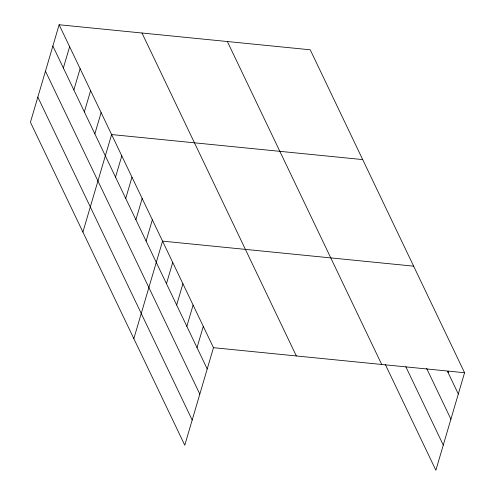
<?xml version="1.0" encoding="UTF-8"?>
<svg xmlns="http://www.w3.org/2000/svg" width="495" height="495" viewBox="0 0 495 495"><rect width="100%" height="100%" fill="white"/><g stroke="black" fill="none" stroke-linecap="round" stroke-linejoin="round"><path stroke-width="0.74" d="M59.128 24.75L30.43 122.265L184.777 445.209L213.475 347.694L59.128 24.75L310.223 49.791L464.57 372.735L435.872 470.25L385.265 364.363M63.366 67.982L69.622 46.709M73.86 89.942L80.122 68.669M84.354 111.901L90.616 90.628M94.848 133.86L101.11 112.594M82.906 232.068L111.604 134.553L362.705 159.594M115.533 177.136L121.795 155.863M125.718 198.452L131.979 177.179M135.908 219.761L142.164 198.495M146.093 241.077L152.355 219.811M133.842 338.636L162.539 241.121L413.641 266.162M166.469 283.709L172.724 262.437M176.653 305.019L182.915 283.753M186.838 326.335L193.1 305.069M197.029 347.651L203.29 326.378M448.124 372.692L448.557 371.225M213.475 347.694L464.57 372.735M447.468 371.318L458.314 394.008M426.591 368.286L450.908 419.166M405.813 366.708L443.279 445.092M227.366 41.531L381.713 364.475M141.991 33.017L296.338 355.961M52.866 46.016L207.213 368.967M45.46 71.181L199.807 394.125M37.83 97.1L192.178 420.051"/></g></svg>
